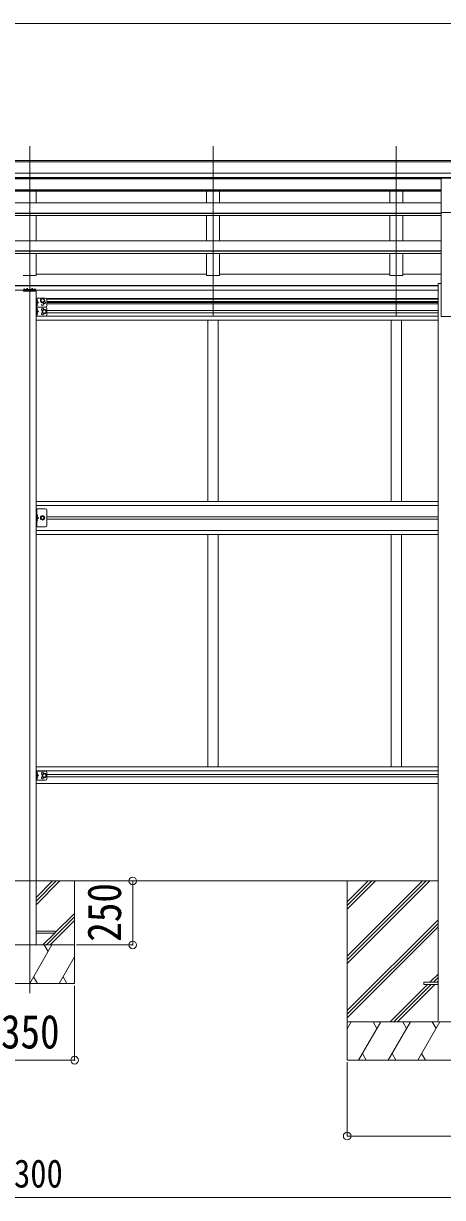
# Model space of a CAD drawing. Units: millimetres at full size, sheet at 1:30; details may follow other scales. Extents: x -8385 to 8479, y -5853 to 5787.
# Drawn here: x 1457 to 3094, y -1936 to 2649 of the extents above; entities that cross this region are included whole.
import ezdxf
from ezdxf.enums import TextEntityAlignment as Align

# ---------------------------------------------------------------- set-up
doc = ezdxf.new("R2010")
doc.units = ezdxf.units.MM
doc.header["$LTSCALE"] = 30
doc.header["$PDMODE"] = 32
doc.header["$PDSIZE"] = 30
for name, color, linetype, lineweight in [('0-0_0', 7, 'Continuous', 9), ('0-1_本体', 4, 'Continuous', 9), ('0-2_部品', 7, 'Continuous', 9), ('0-8_PARTS2', 2, 'Continuous', 9), ('0-A_寸法', 4, 'Continuous', 9), ('1-0_FRAME', 7, 'Continuous', 9), ('1-1_GLASS', 4, 'Continuous', 9), ('1-2_GLASS_SEAL', 7, 'Continuous', 9), ('1-7', 7, 'Continuous', 9), ('1-8', 2, 'Continuous', 9), ('1-A', 6, 'Continuous', 9)]:
    doc.layers.add(name, color=color, linetype=linetype, lineweight=lineweight)
doc.styles.add('ＭＳ ゴシック', font='')
doc.styles.get('ＭＳ ゴシック').set_extended_font_data('MS Gothic')

msp = doc.modelspace()

# ---------------------------------------------------------------- linework, layer by layer
at = {"layer": '0-0_0'}
for p, q in [((-113.69, -699.78), (3076.31, -699.78)), ((2721.51, -699.78), (2721.51, -1399.78)), ((2721.51, -993.96), (3015.69, -699.78)), ((2721.51, -1008.1), (3029.83, -699.78)), ((2721.51, -1022.24), (3043.97, -699.78)), ((2721.51, -810.11), (2831.84, -699.78)), ((2721.51, -795.97), (2817.7, -699.78)), ((2721.51, -781.83), (2803.55, -699.78)), ((2721.51, -1206.09), (3076.31, -851.29)), ((2721.51, -1220.23), (3076.31, -865.44)), ((2721.51, -1234.38), (3076.31, -879.58)), ((3044.45, -1095.28), (3076.31, -1063.42)), ((3058.59, -1095.28), (3076.31, -1077.57)), ((3072.73, -1095.28), (3076.31, -1091.71)), ((2889.95, -1249.78), (3035.45, -1104.28)), ((2904.09, -1249.78), (3049.59, -1104.28)), ((2918.23, -1249.78), (3063.73, -1104.28)), ((3521.51, -1249.78), (2721.51, -1249.78)), ((2721.51, -1277.28), (2737.39, -1249.78)), ((2766.25, -1399.78), (2852.85, -1249.78)), ((2837.85, -1275.76), (2822.85, -1249.78)), ((2881.72, -1399.78), (2968.33, -1249.78)), ((2953.32, -1275.76), (2938.32, -1249.78)), ((2997.19, -1399.78), (3083.8, -1249.78)), ((3068.79, -1275.76), (3053.79, -1249.78)), ((2781.25, -1373.8), (2796.25, -1399.78)), ((2896.72, -1373.8), (2911.72, -1399.78)), ((3012.19, -1373.8), (3027.19, -1399.78)), ((2721.51, -1399.78), (3521.51, -1399.78))]:
    msp.add_line(p, q, dxfattribs=at)
at = {"layer": '0-1_本体'}
for p, q in [((-1376.19, 2113.2), (4328.81, 2113.2)), ((-1376.19, 2107.84), (4328.81, 2107.84)), ((-1376.19, 2064.32), (4338.81, 2064.32)), ((-1376.19, 2046.65), (4338.81, 2046.65)), ((-126.19, 2044.28), (3088.81, 2044.28)), ((-126.19, 2041.32), (3088.81, 2041.32)), ((1506.31, 2044.28), (1506.31, 2041.32)), ((2172.31, 2044.28), (2172.31, 2041.32)), ((2222.31, 2044.28), (2222.31, 2041.32)), ((2888.31, 2044.28), (2888.31, 2041.32)), ((2938.31, 2044.28), (2938.31, 2041.32)), ((-126.19, 1999.37), (3088.81, 1999.37)), ((-126.19, 1997.67), (3088.81, 1997.67)), ((-126.19, 1993.89), (3088.81, 1993.89)), ((1506.31, 1993.89), (1506.31, 1948.46)), ((2172.31, 1993.89), (2172.31, 1948.46)), ((2222.31, 1993.89), (2222.31, 1948.46)), ((2888.31, 1993.89), (2888.31, 1948.46)), ((2938.31, 1993.89), (2938.31, 1948.46)), ((-126.19, 1948.46), (3088.81, 1948.46)), ((-126.19, 1907.88), (3088.81, 1907.88)), ((-126.19, 1906.19), (3088.81, 1906.19)), ((-126.19, 1899.32), (3088.81, 1899.32)), ((1506.31, 1899.32), (1506.31, 1800.22)), ((2172.31, 1899.32), (2172.31, 1800.22)), ((2222.31, 1899.32), (2222.31, 1800.22)), ((2888.31, 1899.32), (2888.31, 1800.22)), ((2938.31, 1899.32), (2938.31, 1800.22)), ((3088.81, 1503.67), (3088.81, 1910.62)), ((-126.19, 1800.22), (3088.81, 1800.22)), ((-126.19, 1761.08), (3088.81, 1761.08)), ((-126.19, 1759.41), (3088.81, 1759.41)), ((-126.19, 1749.77), (3088.81, 1749.77)), ((2172.31, 1749.77), (2172.31, 1664.27)), ((2888.31, 1749.77), (2888.31, 1664.27)), ((1506.31, 1669.49), (2172.31, 1669.49)), ((2222.31, 1669.49), (2888.31, 1669.49)), ((2938.31, 1669.49), (3088.81, 1669.49)), ((-113.69, 1625.18), (3076.31, 1625.18)), ((-113.69, 1623.8), (3076.31, 1623.8)), ((-113.69, 1606.62), (3076.31, 1606.62)), ((3076.31, 1633.67), (3076.31, -1246.33)), ((3076.31, 1633.67), (3088.81, 1633.67)), ((3088.81, 1503.67), (3173.81, 1503.67))]:
    msp.add_line(p, q, dxfattribs=at)
for points in [[(1506.31, 1749.77), (1506.31, 1664.27), (1456.31, 1664.27)], [(2222.31, 1749.77), (2222.31, 1664.27), (2172.31, 1664.27)], [(2938.31, 1749.77), (2938.31, 1664.27), (2888.31, 1664.27)]]:
    msp.add_lwpolyline(points, dxfattribs=at)
at = {"layer": '0-2_部品'}
for p, q in [((3088.81, 2044.78), (3173.81, 2044.78)), ((3088.81, 1910.62), (3088.81, 2044.78)), ((3088.81, 1910.62), (3173.81, 1910.62))]:
    msp.add_line(p, q, dxfattribs=at)
at = {"layer": '0-2_部品', "color": 4}
for p, q in [((3021.51, -1095.28), (3021.51, -1104.28)), ((3076.31, -1095.28), (3021.51, -1095.28)), ((3076.31, -1104.28), (3021.51, -1104.28))]:
    msp.add_line(p, q, dxfattribs=at)
at = {"layer": '0-8_PARTS2'}
for p, q in [((1481.31, 1506.42), (1481.31, 2168.95)), ((2197.31, 1506.42), (2197.31, 2168.95)), ((2913.31, 1506.42), (2913.31, 2168.95))]:
    msp.add_line(p, q, dxfattribs=at)
at = {"layer": '0-A_寸法', "color": 6}
for p, q in [((-1382.69, 2648.58), (4345.31, 2648.58)), ((2721.51, -1696.17), (2721.51, -1407.2)), ((2721.51, -1696.17), (3521.51, -1696.17)), ((-168.69, -1936.15), (3131.31, -1936.15))]:
    msp.add_line(p, q, dxfattribs=at)
msp.add_point((2721.51, -1696.17), dxfattribs=at)
at = {"layer": '1-0_FRAME'}
for p, q in [((1506.3, -792.55), (1599.07, -699.78)), ((1506.3, -778.4), (1584.93, -699.78)), ((1506.3, -764.26), (1570.79, -699.78)), ((1656.3, -1099.78), (1656.3, -699.78)), ((1547.06, -949.78), (1656.3, -840.54)), ((1561.2, -949.78), (1656.3, -854.68)), ((1581.3, -901.39), (1656.3, -826.39)), ((1532.92, -949.78), (1578.92, -903.78)), ((1306.3, -949.78), (1656.3, -949.78)), ((1481.31, -1099.78), (1567.91, -949.78)), ((1552.91, -975.76), (1537.91, -949.78)), ((1596.78, -1099.78), (1656.3, -996.68)), ((1306.3, -1099.78), (1656.3, -1099.78)), ((1496.31, -1073.8), (1511.31, -1099.78)), ((1611.78, -1073.8), (1626.78, -1099.78))]:
    msp.add_line(p, q, dxfattribs=at)
at = {"layer": '1-1_GLASS'}
for p, q in [((1506.3, 1603.55), (1506.3, -949.78)), ((1546.31, 1575.09), (3076.31, 1575.09)), ((1548.3, 1571.59), (3076.31, 1571.59)), ((1548.3, 1562.59), (3076.31, 1562.59)), ((1548.3, 1559.09), (3076.31, 1559.09)), ((3076.31, 1554.09), (1548.3, 1554.09)), ((1548.3, 1528.09), (3076.31, 1528.09)), ((1548.3, 1519.09), (3076.31, 1519.09)), ((1506.3, 1505.59), (3076.31, 1505.59)), ((1506.3, 1489.59), (3076.31, 1489.59)), ((2177.31, 1489.59), (2177.31, 782.09)), ((2217.31, 1489.59), (2217.31, 782.09)), ((2893.31, 1489.59), (2893.31, 782.09)), ((2933.31, 1489.59), (2933.31, 782.09)), ((2177.31, 653.09), (2177.31, -254.41)), ((2217.31, 653.09), (2217.31, -254.41)), ((2893.31, 653.09), (2893.31, -254.41)), ((2933.31, 653.09), (2933.31, -254.41)), ((1506.3, -254.41), (3076.31, -254.41)), ((1506.3, -270.41), (3076.31, -270.41)), ((1506.3, -318.91), (3076.31, -318.91)), ((1548.3, -283.91), (3076.31, -283.91)), ((1548.3, -292.91), (3076.31, -292.91))]:
    msp.add_line(p, q, dxfattribs=at)
at = {"layer": '1-2_GLASS_SEAL'}
for p, q in [((1505.31, 1606.55), (1457.31, 1606.55)), ((1458.81, 1612.2), (1458.81, 1606.55)), ((1461.31, 1612.25), (1461.31, 1606.55)), ((1461.31, 1612.25), (1462.81, 1612.25)), ((1461.31, 1610.36), (1501.31, 1610.36)), ((1468.86, 1613.88), (1468.86, 1613.54)), ((1470.82, 1614.2), (1470.82, 1613.87)), ((1471.8, 1614.2), (1471.8, 1613.87)), ((1473.76, 1613.54), (1473.76, 1613.88)), ((1488.86, 1613.88), (1488.86, 1613.54)), ((1490.82, 1614.2), (1490.82, 1613.87)), ((1491.8, 1614.2), (1491.8, 1613.87)), ((1493.76, 1613.54), (1493.76, 1613.88)), ((1499.81, 1612.25), (1501.31, 1612.25)), ((1501.31, 1612.25), (1501.31, 1606.55)), ((1503.81, 1606.55), (1503.81, 1612.2)), ((1506.81, 1605.05), (1506.81, 1603.55)), ((1506.81, 1603.55), (1455.81, 1603.55)), ((1506.31, 1576.09), (1506.31, 1541.09)), ((1543.31, 1576.09), (1506.31, 1576.09)), ((1508.81, 1576.09), (1508.81, 1541.09)), ((1509.31, 1563.59), (1508.81, 1563.68)), ((1509.31, 1571.59), (1510.11, 1571.45)), ((1509.31, 1563.59), (1510.11, 1563.73)), ((1548.31, 1571.09), (1548.31, 1546.09)), ((1543.31, 1541.09), (1506.31, 1541.09)), ((1508.81, 1558.59), (1515.81, 1558.59)), ((1509.31, 1545.59), (1508.81, 1545.68)), ((1508.81, 1541.09), (1508.81, 1506.09)), ((1509.31, 1528.59), (1508.81, 1528.68)), ((1508.81, 1523.59), (1515.81, 1523.59)), ((1509.31, 1553.59), (1510.11, 1553.45)), ((1509.31, 1545.59), (1510.11, 1545.73)), ((1509.31, 1536.59), (1510.11, 1536.45)), ((1509.31, 1528.59), (1510.11, 1528.73)), ((1509.31, 1518.59), (1510.11, 1518.45)), ((1548.31, 1536.09), (1548.31, 1511.09)), ((1543.31, 1506.09), (1506.31, 1506.09)), ((1509.31, 1510.59), (1508.81, 1510.68)), ((1509.31, 1510.59), (1510.11, 1510.73)), ((1506.31, -270.91), (1506.31, -305.91)), ((1543.31, -270.91), (1506.31, -270.91)), ((1508.81, -270.91), (1508.81, -305.91)), ((1543.31, -305.91), (1506.31, -305.91)), ((1509.31, -283.41), (1508.81, -283.32)), ((1508.81, -288.41), (1515.81, -288.41)), ((1509.31, -301.41), (1508.81, -301.32)), ((1509.31, -275.41), (1510.11, -275.55)), ((1509.31, -283.41), (1510.11, -283.27)), ((1509.31, -293.41), (1510.11, -293.55)), ((1509.31, -301.41), (1510.11, -301.27)), ((1548.31, -275.91), (1548.31, -300.91))]:
    msp.add_line(p, q, dxfattribs=at)
at = {"layer": '1-2_GLASS_SEAL', "color": 4}
msp.add_line((1506.3, -895.78), (1581.3, -895.78), dxfattribs=at)
at = {"layer": '1-2_GLASS_SEAL'}
for points in [[(1469.84, 1613.64), (1470.03, 1613.62), (1470.1, 1613.61), (1470.21, 1613.61), (1470.38, 1613.62), (1470.53, 1613.65), (1470.65, 1613.69), (1470.74, 1613.74), (1470.8, 1613.8)], [(1471.81, 1613.8), (1471.87, 1613.74), (1471.96, 1613.69), (1472.08, 1613.65), (1472.23, 1613.62), (1472.4, 1613.61), (1472.51, 1613.61), (1472.58, 1613.62), (1472.78, 1613.64)], [(1489.84, 1613.64), (1490.03, 1613.62), (1490.1, 1613.61), (1490.21, 1613.61), (1490.38, 1613.62), (1490.53, 1613.65), (1490.65, 1613.69), (1490.74, 1613.74), (1490.8, 1613.8)], [(1491.81, 1613.8), (1491.87, 1613.74), (1491.96, 1613.69), (1492.08, 1613.65), (1492.23, 1613.62), (1492.4, 1613.61), (1492.51, 1613.61), (1492.58, 1613.62), (1492.78, 1613.64)], [(1508.42, 1567.59), (1509.05, 1568.77), (1511.28, 1569.89)], [(1508.42, 1567.59), (1509.05, 1566.4), (1511.28, 1565.29)], [(1509.31, 1563.59), (1509.31, 1571.59), (1508.81, 1571.5), (1508.81, 1563.68)], [(1508.81, 1563.59), (1515.81, 1558.59), (1508.81, 1553.59)], [(1543.31, 1541.09), (1506.31, 1541.09), (1506.31, 1506.09)], [(1508.42, 1549.59), (1509.05, 1550.77), (1511.28, 1551.89)], [(1508.42, 1549.59), (1509.05, 1548.4), (1511.28, 1547.29)], [(1508.42, 1532.59), (1509.05, 1533.77), (1511.28, 1534.89)], [(1508.42, 1532.59), (1509.05, 1531.4), (1511.28, 1530.29)], [(1508.42, 1514.59), (1509.05, 1515.77), (1511.28, 1516.89)], [(1508.42, 1514.59), (1509.05, 1513.4), (1511.28, 1512.29)], [(1509.31, 1545.59), (1509.31, 1553.59), (1508.81, 1553.5), (1508.81, 1545.68)], [(1509.31, 1528.59), (1509.31, 1536.59), (1508.81, 1536.5), (1508.81, 1528.68)], [(1508.81, 1528.59), (1515.81, 1523.59), (1508.81, 1518.59)], [(1509.31, 1510.59), (1509.31, 1518.59), (1508.81, 1518.5), (1508.81, 1510.68)], [(1508.42, -279.41), (1509.05, -278.23), (1511.28, -277.11)], [(1508.42, -279.41), (1509.05, -280.6), (1511.28, -281.71)], [(1508.42, -297.41), (1509.05, -296.23), (1511.28, -295.11)], [(1508.42, -297.41), (1509.05, -298.6), (1511.28, -299.71)], [(1509.31, -283.41), (1509.31, -275.41), (1508.81, -275.5), (1508.81, -283.32)], [(1508.81, -283.41), (1515.81, -288.41), (1508.81, -293.41)], [(1509.31, -301.41), (1509.31, -293.41), (1508.81, -293.5), (1508.81, -301.32)]]:
    msp.add_lwpolyline(points, dxfattribs=at)
for points in [[(1531.31, 1559.58), (1524.81, 1563.33), (1524.81, 1570.84), (1531.31, 1574.59), (1537.81, 1570.84), (1537.81, 1563.33)], [(1538.31, 1516.08), (1531.81, 1519.83), (1531.81, 1527.34), (1538.31, 1531.09), (1544.81, 1527.34), (1544.81, 1519.83)], [(1538.31, -295.92), (1531.81, -292.17), (1531.81, -284.66), (1538.31, -280.91), (1544.81, -284.66), (1544.81, -292.17)]]:
    msp.add_lwpolyline(points, close=True, dxfattribs=at)
at = {"layer": '1-2_GLASS_SEAL', "color": 4}
msp.add_lwpolyline([(1581.3, -895.78), (1581.3, -903.78), (1506.3, -903.78)], dxfattribs=at)
at = {"layer": '1-2_GLASS_SEAL'}
for centre, radius in [((1531.31, 1567.09), 8.5), ((1531.31, 1567.09), 7.5), ((1531.31, 1567.09), 6.5), ((1531.31, 1550.09), 4.25), ((1538.31, 1523.59), 8.5), ((1538.31, 1523.59), 7.5), ((1538.31, 1523.59), 6.5), ((1538.31, -288.41), 8.5), ((1538.31, -288.41), 7.5), ((1538.31, -288.41), 6.5)]:
    msp.add_circle(centre, radius, dxfattribs=at)
for centre, radius, start, end in [((1457.31, 1605.05), 1.5, 90, 180), ((1505.31, 1605.05), 1.5, 0, 90), ((1509.95, 1570.56), 0.9, 32.05588, 80), ((1509.95, 1564.62), 0.9, 280, 327.94412), ((1505.21, 1567.59), 6.5, 327.94412, 32.05588), ((1538.31, 1558.59), 4.25, 173.70569, 85.23923), ((1543.31, 1571.09), 5, 0, 90), ((1509.95, 1552.56), 0.9, 32.05588, 80), ((1509.95, 1546.62), 0.9, 280, 327.94412), ((1509.95, 1535.56), 0.9, 32.05588, 80), ((1509.95, 1529.62), 0.9, 280, 327.94412), ((1509.95, 1517.56), 0.9, 32.05588, 80), ((1505.21, 1549.59), 6.5, 327.94412, 32.05588), ((1505.21, 1532.59), 6.5, 327.94412, 32.05588), ((1505.21, 1514.59), 6.5, 327.94412, 32.05588), ((1531.31, 1532.09), 4.25, 353.70569, 265.23923), ((1531.31, 1515.09), 4.25, 94.76077, 6.29431), ((1543.31, 1546.09), 5, 270, 0), ((1543.31, 1536.09), 5, 0, 90), ((1509.95, 1511.62), 0.9, 280, 327.94412), ((1543.31, 1511.09), 5, 270, 0), ((1543.31, -275.91), 5, 0, 90), ((1509.95, -276.44), 0.9, 32.05588, 80), ((1509.95, -282.38), 0.9, 280, 327.94412), ((1509.95, -294.44), 0.9, 32.05588, 80), ((1509.95, -300.38), 0.9, 280, 327.94412), ((1505.21, -279.41), 6.5, 327.94412, 32.05588), ((1505.21, -297.41), 6.5, 327.94412, 32.05588), ((1531.31, -279.91), 4.25, 353.70569, 265.23923), ((1531.31, -296.91), 4.25, 94.76077, 6.29431), ((1543.31, -300.91), 5, 270, 0)]:
    msp.add_arc(centre, radius, start, end, dxfattribs=at)
for centre, major_axis, start_param, end_param in [((1471.31, 1621.05), (8.02, 0), 4.4018361, 4.5279947), ((1471.31, 1620.72), (8.02, 0), 4.4018361, 4.5279947), ((1471.31, 1621.72), (8.02, 0), 4.6512338, 4.7735441), ((1471.31, 1621.05), (-8.02, 0), 1.7551906, 1.8813492), ((1471.31, 1620.72), (-8.02, 0), 1.7551906, 1.8813492), ((1491.31, 1621.05), (8.02, 0), 4.4018361, 4.5279947), ((1491.31, 1620.72), (8.02, 0), 4.4018361, 4.5279947), ((1491.31, 1621.72), (8.02, 0), 4.6512338, 4.7735441), ((1491.31, 1621.05), (-8.02, 0), 1.7551906, 1.8813492), ((1491.31, 1620.72), (-8.02, 0), 1.7551906, 1.8813492)]:
    msp.add_ellipse(centre, major_axis=major_axis, ratio=0.939674, start_param=start_param, end_param=end_param, dxfattribs=at)
at = {"layer": '1-7', "color": 4}
for p, q in [((1506.56, 782.09), (3076.31, 782.09)), ((1506.56, 766.59), (3076.31, 766.59)), ((1548.56, 722.09), (3076.31, 722.09)), ((3076.31, 713.09), (1548.56, 713.09)), ((1506.56, 668.59), (3076.31, 668.59)), ((1506.56, 653.09), (3076.31, 653.09))]:
    msp.add_line(p, q, dxfattribs=at)
at = {"layer": '1-7'}
for p, q in [((1543.56, 753.09), (1506.56, 753.09)), ((1509.06, 753.09), (1509.06, 683.09)), ((1548.56, 688.09), (1548.56, 748.09)), ((1509.56, 723.09), (1509.06, 723.18)), ((1509.06, 723.09), (1516.06, 718.09)), ((1509.06, 718.09), (1516.06, 718.09)), ((1509.06, 713.09), (1516.06, 718.09)), ((1509.56, 705.09), (1509.06, 705.18)), ((1509.56, 731.09), (1510.36, 730.95)), ((1509.56, 723.09), (1510.36, 723.23)), ((1509.56, 713.09), (1510.36, 712.95)), ((1509.56, 705.09), (1510.36, 705.23))]:
    msp.add_line(p, q, dxfattribs=at)
for points in [[(1543.56, 683.09), (1506.56, 683.09), (1506.56, 753.09)], [(1508.67, 727.09), (1509.3, 728.27), (1511.53, 729.39)], [(1508.67, 727.09), (1509.3, 725.9), (1511.53, 724.79)], [(1508.67, 709.09), (1509.3, 710.27), (1511.53, 711.39)], [(1508.67, 709.09), (1509.3, 707.9), (1511.53, 706.79)], [(1509.56, 723.09), (1509.56, 731.09), (1509.06, 731), (1509.06, 723.18)], [(1509.56, 705.09), (1509.56, 713.09), (1509.06, 713), (1509.06, 705.18)]]:
    msp.add_lwpolyline(points, dxfattribs=at)
msp.add_lwpolyline([(1524.05, 718.09), (1527.8, 711.59), (1535.31, 711.59), (1539.06, 718.09), (1535.31, 724.59), (1527.8, 724.59)], close=True, dxfattribs=at)
for radius in [8.5, 7.5, 6.5, 5.5]:
    msp.add_circle((1531.56, 718.09), radius, dxfattribs=at)
for centre, radius, start, end in [((1543.56, 748.09), 5, 0, 90), ((1510.2, 730.06), 0.9, 32.05588, 80), ((1510.2, 724.12), 0.9, 280, 327.94412), ((1510.2, 712.06), 0.9, 32.05588, 80), ((1510.2, 706.12), 0.9, 280, 327.94412), ((1505.46, 727.09), 6.5, 327.94412, 32.05588), ((1505.46, 709.09), 6.5, 327.94412, 32.05588), ((1543.56, 688.09), 5, 270, 0)]:
    msp.add_arc(centre, radius, start, end, dxfattribs=at)
at = {"layer": '1-8'}
msp.add_line((1481.56, 1600.22), (1481.56, -1137.52), dxfattribs=at)
at = {"layer": '1-A'}
for p, q in [((1883.82, -699.78), (1664.32, -699.78)), ((1883.82, -699.78), (1883.82, -949.78)), ((1883.82, -949.78), (1664.32, -949.78)), ((1656.55, -1399.78), (1656.55, -1109.61)), ((1306.55, -1399.78), (1656.55, -1399.78))]:
    msp.add_line(p, q, dxfattribs=at)
for p in [(1883.82, -699.78), (1883.82, -949.78), (1656.55, -1399.78)]:
    msp.add_point(p, dxfattribs=at)

# ---------------------------------------------------------------- texts
at = {"layer": '0-A_寸法', "color": 7, "style": 'ＭＳ ゴシック', "width": 0.85}
msp.add_text('3300', height=110, dxfattribs=at).set_placement((1356.31, -1930.15), align=Align.BOTTOM_LEFT)
at = {"layer": '1-A', "color": 7, "style": 'ＭＳ ゴシック', "width": 0.85}
msp.add_text('250', height=132, rotation=90, dxfattribs=at).set_placement((1877.82, -937.28), align=Align.BOTTOM_LEFT)
msp.add_text('350', height=132, dxfattribs=at).set_placement((1369.05, -1393.78), align=Align.BOTTOM_LEFT)

doc.saveas('drawing.dxf')
